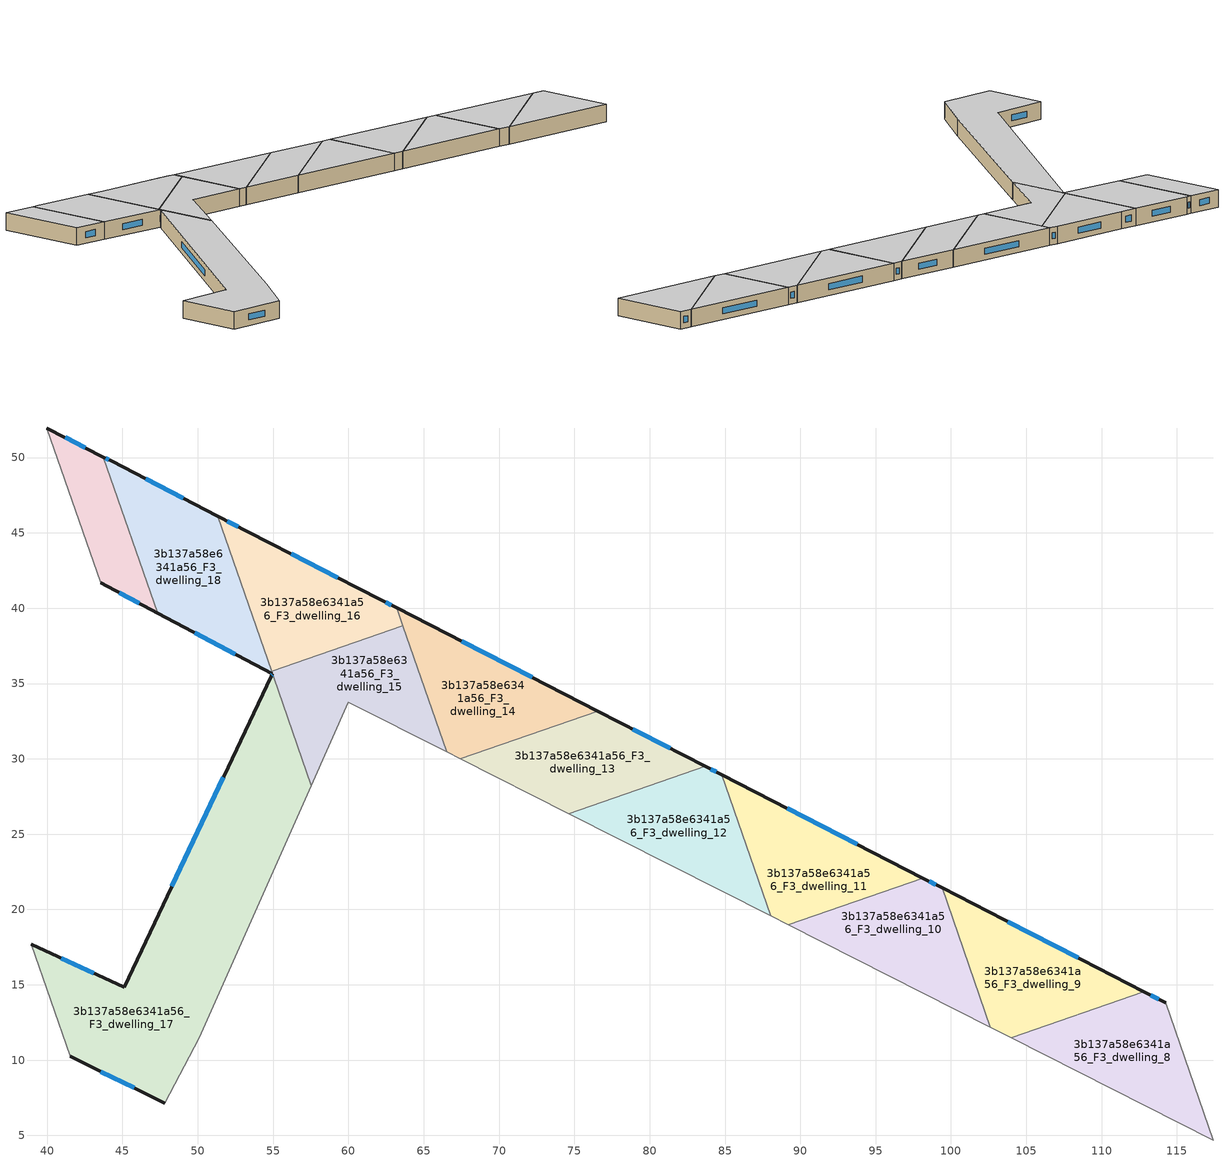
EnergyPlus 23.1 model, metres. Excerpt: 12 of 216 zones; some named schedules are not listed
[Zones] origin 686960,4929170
3b137a58e6341a56_F3_dwelling_10
 floor to 3b137a58e6341a56_F2_dwelling_10 (EU_floor_Construction): 99.41,21.43 102.61,12.19 89.2,18.98 98.14,22.08 z9
 wall outside (EU_wall_Construction): 99.41,21.43 98.14,22.08 z9:12
 wall adiabatic (EU_wall_Construction): 89.2,18.98 102.61,12.19 z9:12
 wall to 3b137a58e6341a56_F3_dwelling_11 (EU_wall_Construction): 98.14,22.08 89.2,18.98 z9:12
 wall to 3b137a58e6341a56_F3_dwelling_9 (EU_wall_Construction): 102.61,12.19 99.41,21.43 z9:12
 window (EU_Window_Construction): 98.99,21.64 98.55,21.87 z9.98:11.02
 ceiling to 3b137a58e6341a56_F4_dwelling_10 (EU_floor_Construction): 102.61,12.19 99.41,21.43 98.14,22.08 89.2,18.98 z12
3b137a58e6341a56_F3_dwelling_11
 floor to 3b137a58e6341a56_F2_dwelling_11 (EU_floor_Construction): 98.14,22.08 89.2,18.98 88.02,19.57 84.77,28.95 z9
 wall outside (EU_wall_Construction): 98.14,22.08 84.77,28.95 z9:12
 wall adiabatic (EU_wall_Construction): 88.02,19.57 89.2,18.98 z9:12
 wall to 3b137a58e6341a56_F3_dwelling_12 (EU_wall_Construction): 84.77,28.95 88.02,19.57 z9:12
 window (EU_Window_Construction): 93.79,24.31 89.11,26.71 z9.98:11.02
 ceiling to 3b137a58e6341a56_F4_dwelling_11 (EU_floor_Construction): 98.14,22.08 84.77,28.95 88.02,19.57 89.2,18.98 z12
3b137a58e6341a56_F3_dwelling_12
 floor to 3b137a58e6341a56_F2_dwelling_12 (EU_floor_Construction): 84.77,28.95 88.02,19.57 74.62,26.35 83.69,29.5 z9
 wall outside (EU_wall_Construction): 84.77,28.95 83.69,29.5 z9:12
 wall adiabatic (EU_wall_Construction): 74.62,26.35 88.02,19.57 z9:12
 wall to 3b137a58e6341a56_F3_dwelling_13 (EU_wall_Construction): 83.69,29.5 74.62,26.35 z9:12
 window (EU_Window_Construction): 84.42,29.13 84.04,29.32 z9.98:11.02
 ceiling to 3b137a58e6341a56_F4_dwelling_12 (EU_floor_Construction): 88.02,19.57 84.77,28.95 83.69,29.5 74.62,26.35 z12
3b137a58e6341a56_F3_dwelling_13
 floor to 3b137a58e6341a56_F2_dwelling_13 (EU_floor_Construction): 83.69,29.5 74.62,26.35 67.41,30 76.54,33.17 z9
 wall outside (EU_wall_Construction): 83.69,29.5 76.54,33.17 z9:12
 wall adiabatic (EU_wall_Construction): 67.41,30 74.62,26.35 z9:12
 wall to 3b137a58e6341a56_F3_dwelling_14 (EU_wall_Construction): 76.54,33.17 67.41,30 z9:12
 window (EU_Window_Construction): 81.36,30.69 78.87,31.98 z9.98:11.02
 ceiling to 3b137a58e6341a56_F4_dwelling_13 (EU_floor_Construction): 83.69,29.5 76.54,33.17 67.41,30 74.62,26.35 z12
3b137a58e6341a56_F3_dwelling_14
 floor to 3b137a58e6341a56_F2_dwelling_14 (EU_floor_Construction): 76.54,33.17 67.41,30 66.52,30.46 63.2,40.03 z9
 wall outside (EU_wall_Construction): 76.54,33.17 63.2,40.03 z9:12
 wall adiabatic (EU_wall_Construction): 66.52,30.46 67.41,30 z9:12
 wall to 3b137a58e6341a56_F3_dwelling_15 (EU_wall_Construction): 63.61,38.84 66.52,30.46 z9:12
 wall to 3b137a58e6341a56_F3_dwelling_16 (EU_wall_Construction): 63.2,40.03 63.61,38.84 z9:12
 window (EU_Window_Construction): 72.2,35.4 67.54,37.8 z9.98:11.02
 ceiling to 3b137a58e6341a56_F4_dwelling_14 (EU_floor_Construction): 76.54,33.17 63.2,40.03 66.52,30.46 67.41,30 z12
3b137a58e6341a56_F3_dwelling_15
 floor to 3b137a58e6341a56_F2_dwelling_15 (EU_floor_Construction): 63.61,38.84 66.52,30.46 60,33.75 57.54,28.21 54.89,35.82 z9
 wall adiabatic (EU_wall_Construction): 57.54,28.21 60,33.75 66.52,30.46 z9:12
 wall to 3b137a58e6341a56_F3_dwelling_17 (EU_wall_Construction): 55.03,35.42 57.54,28.21 z9:12
 wall to 3b137a58e6341a56_F3_dwelling_16 (EU_wall_Construction): 63.61,38.84 54.89,35.82 z9:12
 wall to 3b137a58e6341a56_F3_dwelling_18 (EU_wall_Construction): 54.89,35.82 55.03,35.42 z9:12
 ceiling to 3b137a58e6341a56_F4_dwelling_15 (EU_floor_Construction): 66.52,30.46 63.61,38.84 54.89,35.82 57.54,28.21 60,33.75 z12
3b137a58e6341a56_F3_dwelling_16
 floor to 3b137a58e6341a56_F2_dwelling_16 (EU_floor_Construction): 62.15,40.56 63.2,40.03 63.61,38.84 54.89,35.82 51.32,46.11 53.32,45.07 z9
 wall outside (EU_wall_Construction): 63.2,40.03 62.15,40.56 53.32,45.07 51.32,46.11 z9:12
 wall to 3b137a58e6341a56_F3_dwelling_18 (EU_wall_Construction): 51.32,46.11 54.89,35.82 z9:12
 window (EU_Window_Construction): 52.67,45.41 51.97,45.77 / 59.28,42.03 56.19,43.61 / 62.86,40.2 62.49,40.39 z9.98:11.02
 ceiling to 3b137a58e6341a56_F4_dwelling_16 (EU_floor_Construction): 63.61,38.84 63.2,40.03 62.15,40.56 53.32,45.07 51.32,46.11 54.89,35.82 z12
3b137a58e6341a56_F3_dwelling_17
 floor to 3b137a58e6341a56_F2_dwelling_17 (EU_floor_Construction): 55.03,35.42 57.54,28.21 50.1,11.49 47.81,7.13 41.52,10.25 38.93,17.7 45.1,14.83 54.89,35.5 z9
 wall outside (EU_wall_Construction): 54.89,35.5 45.1,14.83 38.93,17.7 / 41.52,10.25 47.81,7.13 z9:12
 wall to 3b137a58e6341a56_F3_dwelling_18 (EU_wall_Construction): 55.03,35.42 54.89,35.5 z9:12
 wall adiabatic (EU_wall_Construction): 47.81,7.13 50.1,11.49 57.54,28.21 z9:12
 wall to 3b137a58e6341a56_F3_dwelling_29 (EU_wall_Construction): 38.93,17.7 41.52,10.25 z9:12
 window (EU_Window_Construction): 51.7,28.77 48.28,21.55 / 43.56,9.24 45.76,8.15 / 43.09,15.76 40.94,16.77 z9.98:11.02
 ceiling to 3b137a58e6341a56_F4_dwelling_17 (EU_floor_Construction): 50.1,11.49 57.54,28.21 55.03,35.42 54.89,35.5 45.1,14.83 38.93,17.7 41.52,10.25 47.81,7.13 z12
3b137a58e6341a56_F3_dwelling_18
 floor to 3b137a58e6341a56_F2_dwelling_18 (EU_floor_Construction): 51.32,46.11 55.03,35.42 54.89,35.5 54.95,35.63 47.33,39.67 43.74,50.03 44.24,49.77 z9
 wall outside (EU_wall_Construction): 47.33,39.67 54.95,35.63 54.89,35.5 / 51.32,46.11 44.24,49.77 43.74,50.03 z9:12
 wall to 3b137a58e6341a56_F3_dwelling_19 (EU_wall_Construction): 43.74,50.03 47.33,39.67 z9:12
 window (EU_Window_Construction): 54.93,35.59 54.91,35.54 / 49.81,38.36 52.47,36.95 / 44.08,49.86 43.9,49.95 / 49.02,47.3 46.54,48.58 z9.98:11.02
 ceiling to 3b137a58e6341a56_F4_dwelling_18 (EU_floor_Construction): 55.03,35.42 51.32,46.11 44.24,49.77 43.74,50.03 47.33,39.67 54.95,35.63 54.89,35.5 z12
3b137a58e6341a56_F3_dwelling_19
 floor to 3b137a58e6341a56_F2_dwelling_19 (EU_floor_Construction): 43.74,50.03 47.33,39.67 43.54,41.68 39.97,51.96 z9
 wall outside (EU_wall_Construction): 43.74,50.03 39.97,51.96 / 43.54,41.68 47.33,39.67 z9:12
 wall to 3b137a58e6341a56_F3_dwelling_20 (EU_wall_Construction): 39.97,51.96 43.54,41.68 z9:12
 window (EU_Window_Construction): 42.51,50.66 41.2,51.33 / 44.77,41.03 46.1,40.33 z9.98:11.02
 ceiling to 3b137a58e6341a56_F4_dwelling_19 (EU_floor_Construction): 47.33,39.67 43.74,50.03 39.97,51.96 43.54,41.68 z12
3b137a58e6341a56_F3_dwelling_8
 floor to 3b137a58e6341a56_F2_dwelling_8 (EU_floor_Construction): 114.26,13.8 117.42,4.7 103.98,11.5 112.79,14.55 z9
 wall outside (EU_wall_Construction): 114.26,13.8 112.79,14.55 z9:12
 wall adiabatic (EU_wall_Construction): 103.98,11.5 117.42,4.7 z9:12
 wall to 3b137a58e6341a56_F3_dwelling_9 (EU_wall_Construction): 112.79,14.55 103.98,11.5 z9:12
 wall to 3b137a58e6341a56_F3_dwelling_7 (EU_wall_Construction): 117.42,4.7 114.26,13.8 z9:12
 window (EU_Window_Construction): 113.78,14.04 113.27,14.31 z9.98:11.02
 ceiling to 3b137a58e6341a56_F4_dwelling_8 (EU_floor_Construction): 117.42,4.7 114.26,13.8 112.79,14.55 103.98,11.5 z12
3b137a58e6341a56_F3_dwelling_9
 floor to 3b137a58e6341a56_F2_dwelling_9 (EU_floor_Construction): 112.79,14.55 103.98,11.5 102.61,12.19 99.41,21.43 z9
 wall outside (EU_wall_Construction): 112.79,14.55 99.41,21.43 z9:12
 wall adiabatic (EU_wall_Construction): 102.61,12.19 103.98,11.5 z9:12
 window (EU_Window_Construction): 108.44,16.79 103.76,19.19 z9.98:11.02
 ceiling to 3b137a58e6341a56_F4_dwelling_9 (EU_floor_Construction): 112.79,14.55 99.41,21.43 102.61,12.19 103.98,11.5 z12
[Building]
EU S2 Campaign: North Axis=0; Terrain=City; Solar Distribution=FullExterior
[Site:Location]
Bologna: Latitude=44.5; Longitude=11.25; Time Zone=1; Elevation=37
[SizingPeriod:WeatherFileDays]
AnnualSizingPeriod: Begin Month=1; Begin Day of Month=1; End Month=12; End Day of Month=31; Day of Week for Start Day=Monday; Use Weather File Daylight Saving Period=No; Use Weather File Rain and Snow Indicators=No
[MATERIAL]
EU_InternalMass_Material: Roughness=MediumRough; Thickness=0.1; Conductivity=1; Density=1800; Specific Heat=900; Thermal Absorptance=0.9; Solar Absorptance=0.7; Visible Absorptance=0.7
[MATERIAL:NOMASS] Roughness=MediumRough; Thermal Absorptance=0.9; Solar Absorptance=0.7; Visible Absorptance=0.7
Name | Thermal Resistance
EU_wall_NoMass | 0.905828
EU_floor_NoMass | 0.67114
[WINDOWMATERIAL:SIMPLEGLAZINGSYSTEM]
EU_Window_SimpleGlazing: UFactor=4.52486; Solar Heat Gain Coefficient=0.85; Visible Transmittance=0.85
[CONSTRUCTION]
EU_wall_Construction: EU_wall_NoMass
EU_floor_Construction: EU_floor_NoMass
EU_Window_Construction: EU_Window_SimpleGlazing
EU_InternalMass_Construction: EU_InternalMass_Material
[ZONE] Type=1; Multiplier=1; Ceiling Height=autocalculate; Floor Area=autocalculate; Part of Total Floor Area=Yes
Name | Volume
3b137a58e6341a56_F0_dwelling_0; 3b137a58e6341a56_F1_dwelling_0; 3b137a58e6341a56_F2_dwelling_0; 3b137a58e6341a56_F3_dwelling_0; 3b137a58e6341a56_F4_dwelling_0; 3b137a58e6341a56_F5_dwelling_0 | 167.907
3b137a58e6341a56_F6_dwelling_0 | 108.262
3b137a58e6341a56_F0_dwelling_1; 3b137a58e6341a56_F1_dwelling_1; 3b137a58e6341a56_F2_dwelling_1; 3b137a58e6341a56_F3_dwelling_1; 3b137a58e6341a56_F4_dwelling_1; 3b137a58e6341a56_F5_dwelling_1 | 167.912
3b137a58e6341a56_F6_dwelling_1 | 106.897
3b137a58e6341a56_F3_dwelling_10 | 167.909
3b137a58e6341a56_F6_dwelling_10 | 123.267
3b137a58e6341a56_F3_dwelling_11 | 167.903
3b137a58e6341a56_F3_dwelling_12; 3b137a58e6341a56_F3_dwelling_9 | 167.899
3b137a58e6341a56_F3_dwelling_13; 3b137a58e6341a56_F0_dwelling_2; 3b137a58e6341a56_F1_dwelling_2; 3b137a58e6341a56_F2_dwelling_2; 3b137a58e6341a56_F3_dwelling_2; 3b137a58e6341a56_F4_dwelling_2; 3b137a58e6341a56_F5_dwelling_2 | 167.9
3b137a58e6341a56_F3_dwelling_14 | 167.892
3b137a58e6341a56_F3_dwelling_15; 3b137a58e6341a56_F0_dwelling_3; 3b137a58e6341a56_F1_dwelling_3; 3b137a58e6341a56_F2_dwelling_3; 3b137a58e6341a56_F3_dwelling_3; 3b137a58e6341a56_F4_dwelling_3; 3b137a58e6341a56_F5_dwelling_3; 3b137a58e6341a56_F0_dwelling_5; 3b137a58e6341a56_F1_dwelling_5; 3b137a58e6341a56_F2_dwelling_5; 3b137a58e6341a56_F3_dwelling_5; 3b137a58e6341a56_F4_dwelling_5; 3b137a58e6341a56_F5_dwelling_5 | 167.914
3b137a58e6341a56_F3_dwelling_16 | 167.887
3b137a58e6341a56_F3_dwelling_17 | 514.871
3b137a58e6341a56_F3_dwelling_18 | 194.532
3b137a58e6341a56_F3_dwelling_19 | 95.7202
3b137a58e6341a56_F6_dwelling_2 | 112.59
3b137a58e6341a56_F6_dwelling_3 | 113.398
3b137a58e6341a56_F0_dwelling_4; 3b137a58e6341a56_F1_dwelling_4; 3b137a58e6341a56_F2_dwelling_4; 3b137a58e6341a56_F3_dwelling_4; 3b137a58e6341a56_F4_dwelling_4; 3b137a58e6341a56_F5_dwelling_4 | 167.882
3b137a58e6341a56_F6_dwelling_4 | 121.302
3b137a58e6341a56_F6_dwelling_5 | 120.108
3b137a58e6341a56_F0_dwelling_6; 3b137a58e6341a56_F1_dwelling_6; 3b137a58e6341a56_F2_dwelling_6; 3b137a58e6341a56_F3_dwelling_6; 3b137a58e6341a56_F4_dwelling_6; 3b137a58e6341a56_F5_dwelling_6 | 167.893
3b137a58e6341a56_F6_dwelling_6 | 120.806
3b137a58e6341a56_F0_dwelling_7; 3b137a58e6341a56_F1_dwelling_7; 3b137a58e6341a56_F2_dwelling_7; 3b137a58e6341a56_F3_dwelling_7; 3b137a58e6341a56_F4_dwelling_7; 3b137a58e6341a56_F5_dwelling_7 | 167.877
3b137a58e6341a56_F6_dwelling_7 | 117.447
3b137a58e6341a56_F3_dwelling_8 | 167.924
3b137a58e6341a56_F6_dwelling_8 | 120.493
3b137a58e6341a56_F6_dwelling_9 | 118.754
[INTERNALMASS] Construction=EU_InternalMass_Construction
Name | Zone or ZoneList | Surface Area
3b137a58e6341a56_F0_dwelling_0_EU_InternalMass | 3b137a58e6341a56_F0_dwelling_0 | 55.9705
3b137a58e6341a56_F0_dwelling_1_EU_InternalMass | 3b137a58e6341a56_F0_dwelling_1 | 55.9655
3b137a58e6341a56_F0_dwelling_2_EU_InternalMass | 3b137a58e6341a56_F0_dwelling_2 | 55.9679
3b137a58e6341a56_F0_dwelling_3_EU_InternalMass | 3b137a58e6341a56_F0_dwelling_3 | 55.9704
3b137a58e6341a56_F0_dwelling_4_EU_InternalMass | 3b137a58e6341a56_F0_dwelling_4 | 55.9579
3b137a58e6341a56_F0_dwelling_5_EU_InternalMass | 3b137a58e6341a56_F0_dwelling_5 | 55.9728
3b137a58e6341a56_F0_dwelling_6_EU_InternalMass | 3b137a58e6341a56_F0_dwelling_6 | 55.9654
3b137a58e6341a56_F0_dwelling_7_EU_InternalMass | 3b137a58e6341a56_F0_dwelling_7 | 55.9592
3b137a58e6341a56_F1_dwelling_0_EU_InternalMass | 3b137a58e6341a56_F1_dwelling_0 | 55.9705
3b137a58e6341a56_F1_dwelling_1_EU_InternalMass | 3b137a58e6341a56_F1_dwelling_1 | 55.9655
3b137a58e6341a56_F1_dwelling_2_EU_InternalMass | 3b137a58e6341a56_F1_dwelling_2 | 55.9679
3b137a58e6341a56_F1_dwelling_3_EU_InternalMass | 3b137a58e6341a56_F1_dwelling_3 | 55.9704
3b137a58e6341a56_F1_dwelling_4_EU_InternalMass | 3b137a58e6341a56_F1_dwelling_4 | 55.9579
3b137a58e6341a56_F1_dwelling_5_EU_InternalMass | 3b137a58e6341a56_F1_dwelling_5 | 55.9728
3b137a58e6341a56_F1_dwelling_6_EU_InternalMass | 3b137a58e6341a56_F1_dwelling_6 | 55.9654
3b137a58e6341a56_F1_dwelling_7_EU_InternalMass | 3b137a58e6341a56_F1_dwelling_7 | 55.9592
3b137a58e6341a56_F2_dwelling_0_EU_InternalMass | 3b137a58e6341a56_F2_dwelling_0 | 55.9705
3b137a58e6341a56_F2_dwelling_1_EU_InternalMass | 3b137a58e6341a56_F2_dwelling_1 | 55.9655
3b137a58e6341a56_F2_dwelling_2_EU_InternalMass | 3b137a58e6341a56_F2_dwelling_2 | 55.9679
3b137a58e6341a56_F2_dwelling_3_EU_InternalMass | 3b137a58e6341a56_F2_dwelling_3 | 55.9704
3b137a58e6341a56_F2_dwelling_4_EU_InternalMass | 3b137a58e6341a56_F2_dwelling_4 | 55.9579
3b137a58e6341a56_F2_dwelling_5_EU_InternalMass | 3b137a58e6341a56_F2_dwelling_5 | 55.9728
3b137a58e6341a56_F2_dwelling_6_EU_InternalMass | 3b137a58e6341a56_F2_dwelling_6 | 55.9654
3b137a58e6341a56_F2_dwelling_7_EU_InternalMass | 3b137a58e6341a56_F2_dwelling_7 | 55.9592
3b137a58e6341a56_F3_dwelling_0_EU_InternalMass | 3b137a58e6341a56_F3_dwelling_0 | 55.9705
3b137a58e6341a56_F3_dwelling_1_EU_InternalMass | 3b137a58e6341a56_F3_dwelling_1 | 55.9655
3b137a58e6341a56_F3_dwelling_2_EU_InternalMass | 3b137a58e6341a56_F3_dwelling_2 | 55.9679
3b137a58e6341a56_F3_dwelling_3_EU_InternalMass | 3b137a58e6341a56_F3_dwelling_3 | 55.9704
3b137a58e6341a56_F3_dwelling_4_EU_InternalMass | 3b137a58e6341a56_F3_dwelling_4 | 55.9579
3b137a58e6341a56_F3_dwelling_5_EU_InternalMass | 3b137a58e6341a56_F3_dwelling_5 | 55.9728
3b137a58e6341a56_F3_dwelling_6_EU_InternalMass | 3b137a58e6341a56_F3_dwelling_6 | 55.9654
3b137a58e6341a56_F3_dwelling_7_EU_InternalMass | 3b137a58e6341a56_F3_dwelling_7 | 55.9592
3b137a58e6341a56_F3_dwelling_8_EU_InternalMass | 3b137a58e6341a56_F3_dwelling_8 | 55.9697
3b137a58e6341a56_F3_dwelling_9_EU_InternalMass | 3b137a58e6341a56_F3_dwelling_9 | 55.9686
3b137a58e6341a56_F3_dwelling_10_EU_InternalMass | 3b137a58e6341a56_F3_dwelling_10 | 55.9659
3b137a58e6341a56_F3_dwelling_11_EU_InternalMass | 3b137a58e6341a56_F3_dwelling_11 | 55.9661
3b137a58e6341a56_F3_dwelling_12_EU_InternalMass | 3b137a58e6341a56_F3_dwelling_12 | 55.9705
3b137a58e6341a56_F3_dwelling_13_EU_InternalMass | 3b137a58e6341a56_F3_dwelling_13 | 55.9664
3b137a58e6341a56_F3_dwelling_14_EU_InternalMass | 3b137a58e6341a56_F3_dwelling_14 | 55.9632
3b137a58e6341a56_F3_dwelling_15_EU_InternalMass | 3b137a58e6341a56_F3_dwelling_15 | 55.9719
3b137a58e6341a56_F3_dwelling_16_EU_InternalMass | 3b137a58e6341a56_F3_dwelling_16 | 55.961
3b137a58e6341a56_F3_dwelling_17_EU_InternalMass | 3b137a58e6341a56_F3_dwelling_17 | 171.612
3b137a58e6341a56_F3_dwelling_18_EU_InternalMass | 3b137a58e6341a56_F3_dwelling_18 | 64.8456
3b137a58e6341a56_F3_dwelling_19_EU_InternalMass | 3b137a58e6341a56_F3_dwelling_19 | 31.9066
3b137a58e6341a56_F4_dwelling_0_EU_InternalMass | 3b137a58e6341a56_F4_dwelling_0 | 55.9705
3b137a58e6341a56_F4_dwelling_1_EU_InternalMass | 3b137a58e6341a56_F4_dwelling_1 | 55.9655
3b137a58e6341a56_F4_dwelling_2_EU_InternalMass | 3b137a58e6341a56_F4_dwelling_2 | 55.9679
3b137a58e6341a56_F4_dwelling_3_EU_InternalMass | 3b137a58e6341a56_F4_dwelling_3 | 55.9704
3b137a58e6341a56_F4_dwelling_4_EU_InternalMass | 3b137a58e6341a56_F4_dwelling_4 | 55.9579
3b137a58e6341a56_F4_dwelling_5_EU_InternalMass | 3b137a58e6341a56_F4_dwelling_5 | 55.9728
3b137a58e6341a56_F4_dwelling_6_EU_InternalMass | 3b137a58e6341a56_F4_dwelling_6 | 55.9654
3b137a58e6341a56_F4_dwelling_7_EU_InternalMass | 3b137a58e6341a56_F4_dwelling_7 | 55.9592
3b137a58e6341a56_F5_dwelling_0_EU_InternalMass | 3b137a58e6341a56_F5_dwelling_0 | 55.9705
3b137a58e6341a56_F5_dwelling_1_EU_InternalMass | 3b137a58e6341a56_F5_dwelling_1 | 55.9655
3b137a58e6341a56_F5_dwelling_2_EU_InternalMass | 3b137a58e6341a56_F5_dwelling_2 | 55.9679
3b137a58e6341a56_F5_dwelling_3_EU_InternalMass | 3b137a58e6341a56_F5_dwelling_3 | 55.9704
3b137a58e6341a56_F5_dwelling_4_EU_InternalMass | 3b137a58e6341a56_F5_dwelling_4 | 55.9579
3b137a58e6341a56_F5_dwelling_5_EU_InternalMass | 3b137a58e6341a56_F5_dwelling_5 | 55.9728
3b137a58e6341a56_F5_dwelling_6_EU_InternalMass | 3b137a58e6341a56_F5_dwelling_6 | 55.9654
3b137a58e6341a56_F5_dwelling_7_EU_InternalMass | 3b137a58e6341a56_F5_dwelling_7 | 55.9592
3b137a58e6341a56_F6_dwelling_0_EU_InternalMass | 3b137a58e6341a56_F6_dwelling_0 | 36.0814
3b137a58e6341a56_F6_dwelling_1_EU_InternalMass | 3b137a58e6341a56_F6_dwelling_1 | 35.634
3b137a58e6341a56_F6_dwelling_2_EU_InternalMass | 3b137a58e6341a56_F6_dwelling_2 | 37.5308
3b137a58e6341a56_F6_dwelling_3_EU_InternalMass | 3b137a58e6341a56_F6_dwelling_3 | 37.8028
3b137a58e6341a56_F6_dwelling_4_EU_InternalMass | 3b137a58e6341a56_F6_dwelling_4 | 40.4342
3b137a58e6341a56_F6_dwelling_5_EU_InternalMass | 3b137a58e6341a56_F6_dwelling_5 | 40.0361
3b137a58e6341a56_F6_dwelling_6_EU_InternalMass | 3b137a58e6341a56_F6_dwelling_6 | 40.2693
3b137a58e6341a56_F6_dwelling_7_EU_InternalMass | 3b137a58e6341a56_F6_dwelling_7 | 39.1488
3b137a58e6341a56_F6_dwelling_8_EU_InternalMass | 3b137a58e6341a56_F6_dwelling_8 | 40.1645
3b137a58e6341a56_F6_dwelling_9_EU_InternalMass | 3b137a58e6341a56_F6_dwelling_9 | 39.5847
3b137a58e6341a56_F6_dwelling_10_EU_InternalMass | 3b137a58e6341a56_F6_dwelling_10 | 41.0892
[OTHEREQUIPMENT] Fuel Type=Electricity; Design Level Calculation Method=Watts/Area; Power per Zone Floor Area=1; Fraction Latent=0; Fraction Radiant=0; Fraction Lost=0; Carbon Dioxide Generation Rate=0; EndUse Subcategory=EU_Step8_InternalGains
Name | Zone or ZoneList or Space or SpaceList | Schedule
EU_Step8_InternalGain_3b137a58e6341a56_F0_dwelling_0_f000 | 3b137a58e6341a56_F0_dwelling_0 | EU_Step8_GainSchedule_3b137a58e6341a56_F0_dwelling_0_f000
EU_Step8_InternalGain_3b137a58e6341a56_F0_dwelling_1_f000 | 3b137a58e6341a56_F0_dwelling_1 | EU_Step8_GainSchedule_3b137a58e6341a56_F0_dwelling_1_f000
EU_Step8_InternalGain_3b137a58e6341a56_F0_dwelling_2_f000 | 3b137a58e6341a56_F0_dwelling_2 | EU_Step8_GainSchedule_3b137a58e6341a56_F0_dwelling_2_f000
EU_Step8_InternalGain_3b137a58e6341a56_F0_dwelling_3_f000 | 3b137a58e6341a56_F0_dwelling_3 | EU_Step8_GainSchedule_3b137a58e6341a56_F0_dwelling_3_f000
EU_Step8_InternalGain_3b137a58e6341a56_F0_dwelling_4_f000 | 3b137a58e6341a56_F0_dwelling_4 | EU_Step8_GainSchedule_3b137a58e6341a56_F0_dwelling_4_f000
EU_Step8_InternalGain_3b137a58e6341a56_F0_dwelling_5_f000 | 3b137a58e6341a56_F0_dwelling_5 | EU_Step8_GainSchedule_3b137a58e6341a56_F0_dwelling_5_f000
EU_Step8_InternalGain_3b137a58e6341a56_F0_dwelling_6_f000 | 3b137a58e6341a56_F0_dwelling_6 | EU_Step8_GainSchedule_3b137a58e6341a56_F0_dwelling_6_f000
EU_Step8_InternalGain_3b137a58e6341a56_F0_dwelling_7_f000 | 3b137a58e6341a56_F0_dwelling_7 | EU_Step8_GainSchedule_3b137a58e6341a56_F0_dwelling_7_f000
EU_Step8_InternalGain_3b137a58e6341a56_F1_dwelling_0_f000 | 3b137a58e6341a56_F1_dwelling_0 | EU_Step8_GainSchedule_3b137a58e6341a56_F1_dwelling_0_f000
EU_Step8_InternalGain_3b137a58e6341a56_F1_dwelling_1_f000 | 3b137a58e6341a56_F1_dwelling_1 | EU_Step8_GainSchedule_3b137a58e6341a56_F1_dwelling_1_f000
EU_Step8_InternalGain_3b137a58e6341a56_F1_dwelling_2_f000 | 3b137a58e6341a56_F1_dwelling_2 | EU_Step8_GainSchedule_3b137a58e6341a56_F1_dwelling_2_f000
EU_Step8_InternalGain_3b137a58e6341a56_F1_dwelling_3_f000 | 3b137a58e6341a56_F1_dwelling_3 | EU_Step8_GainSchedule_3b137a58e6341a56_F1_dwelling_3_f000
EU_Step8_InternalGain_3b137a58e6341a56_F1_dwelling_4_f000 | 3b137a58e6341a56_F1_dwelling_4 | EU_Step8_GainSchedule_3b137a58e6341a56_F1_dwelling_4_f000
EU_Step8_InternalGain_3b137a58e6341a56_F1_dwelling_5_f000 | 3b137a58e6341a56_F1_dwelling_5 | EU_Step8_GainSchedule_3b137a58e6341a56_F1_dwelling_5_f000
EU_Step8_InternalGain_3b137a58e6341a56_F1_dwelling_6_f000 | 3b137a58e6341a56_F1_dwelling_6 | EU_Step8_GainSchedule_3b137a58e6341a56_F1_dwelling_6_f000
EU_Step8_InternalGain_3b137a58e6341a56_F1_dwelling_7_f000 | 3b137a58e6341a56_F1_dwelling_7 | EU_Step8_GainSchedule_3b137a58e6341a56_F1_dwelling_7_f000
EU_Step8_InternalGain_3b137a58e6341a56_F2_dwelling_0_f000 | 3b137a58e6341a56_F2_dwelling_0 | EU_Step8_GainSchedule_3b137a58e6341a56_F2_dwelling_0_f000
EU_Step8_InternalGain_3b137a58e6341a56_F2_dwelling_1_f000 | 3b137a58e6341a56_F2_dwelling_1 | EU_Step8_GainSchedule_3b137a58e6341a56_F2_dwelling_1_f000
EU_Step8_InternalGain_3b137a58e6341a56_F2_dwelling_2_f000 | 3b137a58e6341a56_F2_dwelling_2 | EU_Step8_GainSchedule_3b137a58e6341a56_F2_dwelling_2_f000
EU_Step8_InternalGain_3b137a58e6341a56_F2_dwelling_3_f000 | 3b137a58e6341a56_F2_dwelling_3 | EU_Step8_GainSchedule_3b137a58e6341a56_F2_dwelling_3_f000
EU_Step8_InternalGain_3b137a58e6341a56_F2_dwelling_4_f000 | 3b137a58e6341a56_F2_dwelling_4 | EU_Step8_GainSchedule_3b137a58e6341a56_F2_dwelling_4_f000
EU_Step8_InternalGain_3b137a58e6341a56_F2_dwelling_5_f000 | 3b137a58e6341a56_F2_dwelling_5 | EU_Step8_GainSchedule_3b137a58e6341a56_F2_dwelling_5_f000
EU_Step8_InternalGain_3b137a58e6341a56_F2_dwelling_6_f000 | 3b137a58e6341a56_F2_dwelling_6 | EU_Step8_GainSchedule_3b137a58e6341a56_F2_dwelling_6_f000
EU_Step8_InternalGain_3b137a58e6341a56_F2_dwelling_7_f000 | 3b137a58e6341a56_F2_dwelling_7 | EU_Step8_GainSchedule_3b137a58e6341a56_F2_dwelling_7_f000
EU_Step8_InternalGain_3b137a58e6341a56_F3_dwelling_0_f000 | 3b137a58e6341a56_F3_dwelling_0 | EU_Step8_GainSchedule_3b137a58e6341a56_F3_dwelling_0_f000
EU_Step8_InternalGain_3b137a58e6341a56_F3_dwelling_1_f000 | 3b137a58e6341a56_F3_dwelling_1 | EU_Step8_GainSchedule_3b137a58e6341a56_F3_dwelling_1_f000
EU_Step8_InternalGain_3b137a58e6341a56_F3_dwelling_2_f000 | 3b137a58e6341a56_F3_dwelling_2 | EU_Step8_GainSchedule_3b137a58e6341a56_F3_dwelling_2_f000
EU_Step8_InternalGain_3b137a58e6341a56_F3_dwelling_3_f000 | 3b137a58e6341a56_F3_dwelling_3 | EU_Step8_GainSchedule_3b137a58e6341a56_F3_dwelling_3_f000
EU_Step8_InternalGain_3b137a58e6341a56_F3_dwelling_4_f000 | 3b137a58e6341a56_F3_dwelling_4 | EU_Step8_GainSchedule_3b137a58e6341a56_F3_dwelling_4_f000
EU_Step8_InternalGain_3b137a58e6341a56_F3_dwelling_5_f000 | 3b137a58e6341a56_F3_dwelling_5 | EU_Step8_GainSchedule_3b137a58e6341a56_F3_dwelling_5_f000
EU_Step8_InternalGain_3b137a58e6341a56_F3_dwelling_6_f000 | 3b137a58e6341a56_F3_dwelling_6 | EU_Step8_GainSchedule_3b137a58e6341a56_F3_dwelling_6_f000
EU_Step8_InternalGain_3b137a58e6341a56_F3_dwelling_7_f000 | 3b137a58e6341a56_F3_dwelling_7 | EU_Step8_GainSchedule_3b137a58e6341a56_F3_dwelling_7_f000
EU_Step8_InternalGain_3b137a58e6341a56_F3_dwelling_8_f000 | 3b137a58e6341a56_F3_dwelling_8 | EU_Step8_GainSchedule_3b137a58e6341a56_F3_dwelling_8_f000
EU_Step8_InternalGain_3b137a58e6341a56_F3_dwelling_9_f000 | 3b137a58e6341a56_F3_dwelling_9 | EU_Step8_GainSchedule_3b137a58e6341a56_F3_dwelling_9_f000
EU_Step8_InternalGain_3b137a58e6341a56_F3_dwelling_10_f000 | 3b137a58e6341a56_F3_dwelling_10 | EU_Step8_GainSchedule_3b137a58e6341a56_F3_dwelling_10_f000
EU_Step8_InternalGain_3b137a58e6341a56_F3_dwelling_11_f000 | 3b137a58e6341a56_F3_dwelling_11 | EU_Step8_GainSchedule_3b137a58e6341a56_F3_dwelling_11_f000
EU_Step8_InternalGain_3b137a58e6341a56_F3_dwelling_12_f000 | 3b137a58e6341a56_F3_dwelling_12 | EU_Step8_GainSchedule_3b137a58e6341a56_F3_dwelling_12_f000
EU_Step8_InternalGain_3b137a58e6341a56_F3_dwelling_13_f000 | 3b137a58e6341a56_F3_dwelling_13 | EU_Step8_GainSchedule_3b137a58e6341a56_F3_dwelling_13_f000
EU_Step8_InternalGain_3b137a58e6341a56_F3_dwelling_14_f000 | 3b137a58e6341a56_F3_dwelling_14 | EU_Step8_GainSchedule_3b137a58e6341a56_F3_dwelling_14_f000
EU_Step8_InternalGain_3b137a58e6341a56_F3_dwelling_15_f000 | 3b137a58e6341a56_F3_dwelling_15 | EU_Step8_GainSchedule_3b137a58e6341a56_F3_dwelling_15_f000
EU_Step8_InternalGain_3b137a58e6341a56_F3_dwelling_16_f000 | 3b137a58e6341a56_F3_dwelling_16 | EU_Step8_GainSchedule_3b137a58e6341a56_F3_dwelling_16_f000
EU_Step8_InternalGain_3b137a58e6341a56_F3_dwelling_17_f000 | 3b137a58e6341a56_F3_dwelling_17 | EU_Step8_GainSchedule_3b137a58e6341a56_F3_dwelling_17_f000
EU_Step8_InternalGain_3b137a58e6341a56_F3_dwelling_18_f000 | 3b137a58e6341a56_F3_dwelling_18 | EU_Step8_GainSchedule_3b137a58e6341a56_F3_dwelling_18_f000
EU_Step8_InternalGain_3b137a58e6341a56_F3_dwelling_19_f000 | 3b137a58e6341a56_F3_dwelling_19 | EU_Step8_GainSchedule_3b137a58e6341a56_F3_dwelling_19_f000
EU_Step8_InternalGain_3b137a58e6341a56_F4_dwelling_0_f000 | 3b137a58e6341a56_F4_dwelling_0 | EU_Step8_GainSchedule_3b137a58e6341a56_F4_dwelling_0_f000
EU_Step8_InternalGain_3b137a58e6341a56_F4_dwelling_1_f000 | 3b137a58e6341a56_F4_dwelling_1 | EU_Step8_GainSchedule_3b137a58e6341a56_F4_dwelling_1_f000
EU_Step8_InternalGain_3b137a58e6341a56_F4_dwelling_2_f000 | 3b137a58e6341a56_F4_dwelling_2 | EU_Step8_GainSchedule_3b137a58e6341a56_F4_dwelling_2_f000
EU_Step8_InternalGain_3b137a58e6341a56_F4_dwelling_3_f000 | 3b137a58e6341a56_F4_dwelling_3 | EU_Step8_GainSchedule_3b137a58e6341a56_F4_dwelling_3_f000
EU_Step8_InternalGain_3b137a58e6341a56_F4_dwelling_4_f000 | 3b137a58e6341a56_F4_dwelling_4 | EU_Step8_GainSchedule_3b137a58e6341a56_F4_dwelling_4_f000
EU_Step8_InternalGain_3b137a58e6341a56_F4_dwelling_5_f000 | 3b137a58e6341a56_F4_dwelling_5 | EU_Step8_GainSchedule_3b137a58e6341a56_F4_dwelling_5_f000
EU_Step8_InternalGain_3b137a58e6341a56_F4_dwelling_6_f000 | 3b137a58e6341a56_F4_dwelling_6 | EU_Step8_GainSchedule_3b137a58e6341a56_F4_dwelling_6_f000
EU_Step8_InternalGain_3b137a58e6341a56_F4_dwelling_7_f000 | 3b137a58e6341a56_F4_dwelling_7 | EU_Step8_GainSchedule_3b137a58e6341a56_F4_dwelling_7_f000
EU_Step8_InternalGain_3b137a58e6341a56_F5_dwelling_0_f000 | 3b137a58e6341a56_F5_dwelling_0 | EU_Step8_GainSchedule_3b137a58e6341a56_F5_dwelling_0_f000
EU_Step8_InternalGain_3b137a58e6341a56_F5_dwelling_1_f000 | 3b137a58e6341a56_F5_dwelling_1 | EU_Step8_GainSchedule_3b137a58e6341a56_F5_dwelling_1_f000
EU_Step8_InternalGain_3b137a58e6341a56_F5_dwelling_2_f000 | 3b137a58e6341a56_F5_dwelling_2 | EU_Step8_GainSchedule_3b137a58e6341a56_F5_dwelling_2_f000
EU_Step8_InternalGain_3b137a58e6341a56_F5_dwelling_3_f000 | 3b137a58e6341a56_F5_dwelling_3 | EU_Step8_GainSchedule_3b137a58e6341a56_F5_dwelling_3_f000
EU_Step8_InternalGain_3b137a58e6341a56_F5_dwelling_4_f000 | 3b137a58e6341a56_F5_dwelling_4 | EU_Step8_GainSchedule_3b137a58e6341a56_F5_dwelling_4_f000
EU_Step8_InternalGain_3b137a58e6341a56_F5_dwelling_5_f000 | 3b137a58e6341a56_F5_dwelling_5 | EU_Step8_GainSchedule_3b137a58e6341a56_F5_dwelling_5_f000
EU_Step8_InternalGain_3b137a58e6341a56_F5_dwelling_6_f000 | 3b137a58e6341a56_F5_dwelling_6 | EU_Step8_GainSchedule_3b137a58e6341a56_F5_dwelling_6_f000
EU_Step8_InternalGain_3b137a58e6341a56_F5_dwelling_7_f000 | 3b137a58e6341a56_F5_dwelling_7 | EU_Step8_GainSchedule_3b137a58e6341a56_F5_dwelling_7_f000
EU_Step8_InternalGain_3b137a58e6341a56_F6_dwelling_0_f000 | 3b137a58e6341a56_F6_dwelling_0 | EU_Step8_GainSchedule_3b137a58e6341a56_F6_dwelling_0_f000
EU_Step8_InternalGain_3b137a58e6341a56_F6_dwelling_1_f000 | 3b137a58e6341a56_F6_dwelling_1 | EU_Step8_GainSchedule_3b137a58e6341a56_F6_dwelling_1_f000
EU_Step8_InternalGain_3b137a58e6341a56_F6_dwelling_2_f000 | 3b137a58e6341a56_F6_dwelling_2 | EU_Step8_GainSchedule_3b137a58e6341a56_F6_dwelling_2_f000
EU_Step8_InternalGain_3b137a58e6341a56_F6_dwelling_3_f000 | 3b137a58e6341a56_F6_dwelling_3 | EU_Step8_GainSchedule_3b137a58e6341a56_F6_dwelling_3_f000
EU_Step8_InternalGain_3b137a58e6341a56_F6_dwelling_4_f000 | 3b137a58e6341a56_F6_dwelling_4 | EU_Step8_GainSchedule_3b137a58e6341a56_F6_dwelling_4_f000
EU_Step8_InternalGain_3b137a58e6341a56_F6_dwelling_5_f000 | 3b137a58e6341a56_F6_dwelling_5 | EU_Step8_GainSchedule_3b137a58e6341a56_F6_dwelling_5_f000
EU_Step8_InternalGain_3b137a58e6341a56_F6_dwelling_6_f000 | 3b137a58e6341a56_F6_dwelling_6 | EU_Step8_GainSchedule_3b137a58e6341a56_F6_dwelling_6_f000
EU_Step8_InternalGain_3b137a58e6341a56_F6_dwelling_7_f000 | 3b137a58e6341a56_F6_dwelling_7 | EU_Step8_GainSchedule_3b137a58e6341a56_F6_dwelling_7_f000
EU_Step8_InternalGain_3b137a58e6341a56_F6_dwelling_8_f000 | 3b137a58e6341a56_F6_dwelling_8 | EU_Step8_GainSchedule_3b137a58e6341a56_F6_dwelling_8_f000
EU_Step8_InternalGain_3b137a58e6341a56_F6_dwelling_9_f000 | 3b137a58e6341a56_F6_dwelling_9 | EU_Step8_GainSchedule_3b137a58e6341a56_F6_dwelling_9_f000
EU_Step8_InternalGain_3b137a58e6341a56_F6_dwelling_10_f000 | 3b137a58e6341a56_F6_dwelling_10 | EU_Step8_GainSchedule_3b137a58e6341a56_F6_dwelling_10_f000
[ZONEVENTILATION:DESIGNFLOWRATE] Schedule=EU_AlwaysOn; Design Flow Rate Calculation Method=AirChanges/Hour; Air Changes per Hour=0.73129; Ventilation Type=Natural; Fan Pressure Rise=0; Fan Total Efficiency=1; Constant Term Coefficient=1; Temperature Term Coefficient=0; Velocity Term Coefficient=0; Velocity Squared Term Coefficient=0; Minimum Indoor Temperature=-100; Maximum Indoor Temperature=100; Delta Temperature=-100; Minimum Outdoor Temperature=-100; Maximum Outdoor Temperature=100; Maximum Wind Speed=40
Name | Zone or ZoneList or Space or SpaceList
EU_ConstantAir_3b137a58e6341a56_F0_dwelling_0 | 3b137a58e6341a56_F0_dwelling_0
EU_ConstantAir_3b137a58e6341a56_F0_dwelling_1 | 3b137a58e6341a56_F0_dwelling_1
EU_ConstantAir_3b137a58e6341a56_F0_dwelling_2 | 3b137a58e6341a56_F0_dwelling_2
EU_ConstantAir_3b137a58e6341a56_F0_dwelling_3 | 3b137a58e6341a56_F0_dwelling_3
EU_ConstantAir_3b137a58e6341a56_F0_dwelling_4 | 3b137a58e6341a56_F0_dwelling_4
EU_ConstantAir_3b137a58e6341a56_F0_dwelling_5 | 3b137a58e6341a56_F0_dwelling_5
EU_ConstantAir_3b137a58e6341a56_F0_dwelling_6 | 3b137a58e6341a56_F0_dwelling_6
EU_ConstantAir_3b137a58e6341a56_F0_dwelling_7 | 3b137a58e6341a56_F0_dwelling_7
EU_ConstantAir_3b137a58e6341a56_F1_dwelling_0 | 3b137a58e6341a56_F1_dwelling_0
EU_ConstantAir_3b137a58e6341a56_F1_dwelling_1 | 3b137a58e6341a56_F1_dwelling_1
EU_ConstantAir_3b137a58e6341a56_F1_dwelling_2 | 3b137a58e6341a56_F1_dwelling_2
EU_ConstantAir_3b137a58e6341a56_F1_dwelling_3 | 3b137a58e6341a56_F1_dwelling_3
EU_ConstantAir_3b137a58e6341a56_F1_dwelling_4 | 3b137a58e6341a56_F1_dwelling_4
EU_ConstantAir_3b137a58e6341a56_F1_dwelling_5 | 3b137a58e6341a56_F1_dwelling_5
EU_ConstantAir_3b137a58e6341a56_F1_dwelling_6 | 3b137a58e6341a56_F1_dwelling_6
EU_ConstantAir_3b137a58e6341a56_F1_dwelling_7 | 3b137a58e6341a56_F1_dwelling_7
EU_ConstantAir_3b137a58e6341a56_F2_dwelling_0 | 3b137a58e6341a56_F2_dwelling_0
EU_ConstantAir_3b137a58e6341a56_F2_dwelling_1 | 3b137a58e6341a56_F2_dwelling_1
EU_ConstantAir_3b137a58e6341a56_F2_dwelling_2 | 3b137a58e6341a56_F2_dwelling_2
EU_ConstantAir_3b137a58e6341a56_F2_dwelling_3 | 3b137a58e6341a56_F2_dwelling_3
EU_ConstantAir_3b137a58e6341a56_F2_dwelling_4 | 3b137a58e6341a56_F2_dwelling_4
EU_ConstantAir_3b137a58e6341a56_F2_dwelling_5 | 3b137a58e6341a56_F2_dwelling_5
EU_ConstantAir_3b137a58e6341a56_F2_dwelling_6 | 3b137a58e6341a56_F2_dwelling_6
EU_ConstantAir_3b137a58e6341a56_F2_dwelling_7 | 3b137a58e6341a56_F2_dwelling_7
EU_ConstantAir_3b137a58e6341a56_F3_dwelling_0 | 3b137a58e6341a56_F3_dwelling_0
EU_ConstantAir_3b137a58e6341a56_F3_dwelling_1 | 3b137a58e6341a56_F3_dwelling_1
EU_ConstantAir_3b137a58e6341a56_F3_dwelling_2 | 3b137a58e6341a56_F3_dwelling_2
EU_ConstantAir_3b137a58e6341a56_F3_dwelling_3 | 3b137a58e6341a56_F3_dwelling_3
EU_ConstantAir_3b137a58e6341a56_F3_dwelling_4 | 3b137a58e6341a56_F3_dwelling_4
EU_ConstantAir_3b137a58e6341a56_F3_dwelling_5 | 3b137a58e6341a56_F3_dwelling_5
EU_ConstantAir_3b137a58e6341a56_F3_dwelling_6 | 3b137a58e6341a56_F3_dwelling_6
EU_ConstantAir_3b137a58e6341a56_F3_dwelling_7 | 3b137a58e6341a56_F3_dwelling_7
EU_ConstantAir_3b137a58e6341a56_F3_dwelling_8 | 3b137a58e6341a56_F3_dwelling_8
EU_ConstantAir_3b137a58e6341a56_F3_dwelling_9 | 3b137a58e6341a56_F3_dwelling_9
EU_ConstantAir_3b137a58e6341a56_F3_dwelling_10 | 3b137a58e6341a56_F3_dwelling_10
EU_ConstantAir_3b137a58e6341a56_F3_dwelling_11 | 3b137a58e6341a56_F3_dwelling_11
EU_ConstantAir_3b137a58e6341a56_F3_dwelling_12 | 3b137a58e6341a56_F3_dwelling_12
EU_ConstantAir_3b137a58e6341a56_F3_dwelling_13 | 3b137a58e6341a56_F3_dwelling_13
EU_ConstantAir_3b137a58e6341a56_F3_dwelling_14 | 3b137a58e6341a56_F3_dwelling_14
EU_ConstantAir_3b137a58e6341a56_F3_dwelling_15 | 3b137a58e6341a56_F3_dwelling_15
EU_ConstantAir_3b137a58e6341a56_F3_dwelling_16 | 3b137a58e6341a56_F3_dwelling_16
EU_ConstantAir_3b137a58e6341a56_F3_dwelling_17 | 3b137a58e6341a56_F3_dwelling_17
EU_ConstantAir_3b137a58e6341a56_F3_dwelling_18 | 3b137a58e6341a56_F3_dwelling_18
EU_ConstantAir_3b137a58e6341a56_F3_dwelling_19 | 3b137a58e6341a56_F3_dwelling_19
EU_ConstantAir_3b137a58e6341a56_F4_dwelling_0 | 3b137a58e6341a56_F4_dwelling_0
EU_ConstantAir_3b137a58e6341a56_F4_dwelling_1 | 3b137a58e6341a56_F4_dwelling_1
EU_ConstantAir_3b137a58e6341a56_F4_dwelling_2 | 3b137a58e6341a56_F4_dwelling_2
EU_ConstantAir_3b137a58e6341a56_F4_dwelling_3 | 3b137a58e6341a56_F4_dwelling_3
EU_ConstantAir_3b137a58e6341a56_F4_dwelling_4 | 3b137a58e6341a56_F4_dwelling_4
EU_ConstantAir_3b137a58e6341a56_F4_dwelling_5 | 3b137a58e6341a56_F4_dwelling_5
EU_ConstantAir_3b137a58e6341a56_F4_dwelling_6 | 3b137a58e6341a56_F4_dwelling_6
EU_ConstantAir_3b137a58e6341a56_F4_dwelling_7 | 3b137a58e6341a56_F4_dwelling_7
EU_ConstantAir_3b137a58e6341a56_F5_dwelling_0 | 3b137a58e6341a56_F5_dwelling_0
EU_ConstantAir_3b137a58e6341a56_F5_dwelling_1 | 3b137a58e6341a56_F5_dwelling_1
EU_ConstantAir_3b137a58e6341a56_F5_dwelling_2 | 3b137a58e6341a56_F5_dwelling_2
EU_ConstantAir_3b137a58e6341a56_F5_dwelling_3 | 3b137a58e6341a56_F5_dwelling_3
EU_ConstantAir_3b137a58e6341a56_F5_dwelling_4 | 3b137a58e6341a56_F5_dwelling_4
EU_ConstantAir_3b137a58e6341a56_F5_dwelling_5 | 3b137a58e6341a56_F5_dwelling_5
EU_ConstantAir_3b137a58e6341a56_F5_dwelling_6 | 3b137a58e6341a56_F5_dwelling_6
EU_ConstantAir_3b137a58e6341a56_F5_dwelling_7 | 3b137a58e6341a56_F5_dwelling_7
EU_ConstantAir_3b137a58e6341a56_F6_dwelling_0 | 3b137a58e6341a56_F6_dwelling_0
EU_ConstantAir_3b137a58e6341a56_F6_dwelling_1 | 3b137a58e6341a56_F6_dwelling_1
EU_ConstantAir_3b137a58e6341a56_F6_dwelling_2 | 3b137a58e6341a56_F6_dwelling_2
EU_ConstantAir_3b137a58e6341a56_F6_dwelling_3 | 3b137a58e6341a56_F6_dwelling_3
EU_ConstantAir_3b137a58e6341a56_F6_dwelling_4 | 3b137a58e6341a56_F6_dwelling_4
EU_ConstantAir_3b137a58e6341a56_F6_dwelling_5 | 3b137a58e6341a56_F6_dwelling_5
EU_ConstantAir_3b137a58e6341a56_F6_dwelling_6 | 3b137a58e6341a56_F6_dwelling_6
EU_ConstantAir_3b137a58e6341a56_F6_dwelling_7 | 3b137a58e6341a56_F6_dwelling_7
EU_ConstantAir_3b137a58e6341a56_F6_dwelling_8 | 3b137a58e6341a56_F6_dwelling_8
EU_ConstantAir_3b137a58e6341a56_F6_dwelling_9 | 3b137a58e6341a56_F6_dwelling_9
EU_ConstantAir_3b137a58e6341a56_F6_dwelling_10 | 3b137a58e6341a56_F6_dwelling_10
[HVACTEMPLATE:ZONE:IDEALLOADSAIRSYSTEM] System Availability Schedule=EU_AlwaysOn; Maximum Heating Supply Air Temperature=50; Minimum Cooling Supply Air Temperature=13; Maximum Heating Supply Air Humidity Ratio=0.0156; Minimum Cooling Supply Air Humidity Ratio=0.0077; Heating Limit=NoLimit; Cooling Limit=NoLimit; Heating Availability Schedule=EU_AlwaysOn; Cooling Availability Schedule=EU_CoolingOff; Dehumidification Control Type=ConstantSensibleHeatRatio; Cooling Sensible Heat Ratio=0.7; Dehumidification Setpoint=60; Humidification Control Type=None; Humidification Setpoint=30; Outdoor Air Method=None; Outdoor Air Flow Rate per Person=0.00944; Outdoor Air Flow Rate per Zone Floor Area=0; Outdoor Air Flow Rate per Zone=0; Demand Controlled Ventilation Type=None; Outdoor Air Economizer Type=NoEconomizer; Heat Recovery Type=None; Sensible Heat Recovery Effectiveness=0.7; Latent Heat Recovery Effectiveness=0.65
Name | Template Thermostat
3b137a58e6341a56_F3_dwelling_8 | EU_HeatOnly_3b137a58e6341a56_F3_dwelling_8
3b137a58e6341a56_F3_dwelling_9 | EU_HeatOnly_3b137a58e6341a56_F3_dwelling_9
3b137a58e6341a56_F3_dwelling_10 | EU_HeatOnly_3b137a58e6341a56_F3_dwelling_10
3b137a58e6341a56_F3_dwelling_11 | EU_HeatOnly_3b137a58e6341a56_F3_dwelling_11
3b137a58e6341a56_F3_dwelling_12 | EU_HeatOnly_3b137a58e6341a56_F3_dwelling_12
3b137a58e6341a56_F3_dwelling_13 | EU_HeatOnly_3b137a58e6341a56_F3_dwelling_13
3b137a58e6341a56_F3_dwelling_14 | EU_HeatOnly_3b137a58e6341a56_F3_dwelling_14
3b137a58e6341a56_F3_dwelling_15 | EU_HeatOnly_3b137a58e6341a56_F3_dwelling_15
3b137a58e6341a56_F3_dwelling_16 | EU_HeatOnly_3b137a58e6341a56_F3_dwelling_16
3b137a58e6341a56_F3_dwelling_17 | EU_HeatOnly_3b137a58e6341a56_F3_dwelling_17
3b137a58e6341a56_F3_dwelling_18 | EU_HeatOnly_3b137a58e6341a56_F3_dwelling_18
3b137a58e6341a56_F3_dwelling_19 | EU_HeatOnly_3b137a58e6341a56_F3_dwelling_19
[SIZING:ZONE] Zone Cooling Design Supply Air Temperature Input Method=SupplyAirTemperature; Zone Cooling Design Supply Air Temperature=13; Zone Heating Design Supply Air Temperature Input Method=SupplyAirTemperature; Zone Heating Design Supply Air Temperature=50; Zone Cooling Design Supply Air Humidity Ratio=0.008; Zone Heating Design Supply Air Humidity Ratio=0.008; Cooling Design Air Flow Method=DesignDay; Cooling Design Air Flow Rate=0; Cooling Minimum Air Flow per Zone Floor Area=0.000762; Cooling Minimum Air Flow=0; Cooling Minimum Air Flow Fraction=0.2; Heating Design Air Flow Method=DesignDay; Heating Design Air Flow Rate=0; Heating Maximum Air Flow per Zone Floor Area=0.002032; Heating Maximum Air Flow=0.141576; Heating Maximum Air Flow Fraction=0.3; Account for Dedicated Outdoor Air System=No; Dedicated Outdoor Air System Control Strategy=NeutralSupplyAir; Dedicated Outdoor Air Low Setpoint Temperature for Design=autosize; Dedicated Outdoor Air High Setpoint Temperature for Design=autosize; Zone Load Sizing Method=Sensible Load Only No Latent Load; Zone Latent Cooling Design Supply Air Humidity Ratio Input Method=HumidityRatioDifference; Zone Cooling Design Supply Air Humidity Ratio Difference=0.005; Zone Latent Heating Design Supply Air Humidity Ratio Input Method=HumidityRatioDifference; Zone Humidification Design Supply Air Humidity Ratio Difference=0.005
3b137a58e6341a56_F3_dwelling_8; 3b137a58e6341a56_F3_dwelling_9; 3b137a58e6341a56_F3_dwelling_10; 3b137a58e6341a56_F3_dwelling_11; 3b137a58e6341a56_F3_dwelling_12; 3b137a58e6341a56_F3_dwelling_13; 3b137a58e6341a56_F3_dwelling_14; 3b137a58e6341a56_F3_dwelling_15; 3b137a58e6341a56_F3_dwelling_16; 3b137a58e6341a56_F3_dwelling_17; 3b137a58e6341a56_F3_dwelling_18; 3b137a58e6341a56_F3_dwelling_19
[SCHEDULE:FILE] Column Number=1; Rows to Skip at Top=0; Number of Hours of Data=8760; Column Separator=Comma; Interpolate to Timestep=No; Minutes per Item=60; Adjust Schedule for Daylight Savings=Yes
Name | File
EU_Step8_GainSchedule_3b137a58e6341a56_F0_dwelling_0_f000 | ../../schedules/3b137a58e6341a56/3b137a58e6341a56_F0_dwelling_0_f000_gain.csv
EU_Step8_GainSchedule_3b137a58e6341a56_F0_dwelling_1_f000 | ../../schedules/3b137a58e6341a56/3b137a58e6341a56_F0_dwelling_1_f000_gain.csv
EU_Step8_GainSchedule_3b137a58e6341a56_F0_dwelling_2_f000 | ../../schedules/3b137a58e6341a56/3b137a58e6341a56_F0_dwelling_2_f000_gain.csv
EU_Step8_GainSchedule_3b137a58e6341a56_F0_dwelling_3_f000 | ../../schedules/3b137a58e6341a56/3b137a58e6341a56_F0_dwelling_3_f000_gain.csv
EU_Step8_GainSchedule_3b137a58e6341a56_F0_dwelling_4_f000 | ../../schedules/3b137a58e6341a56/3b137a58e6341a56_F0_dwelling_4_f000_gain.csv
EU_Step8_GainSchedule_3b137a58e6341a56_F0_dwelling_5_f000 | ../../schedules/3b137a58e6341a56/3b137a58e6341a56_F0_dwelling_5_f000_gain.csv
EU_Step8_GainSchedule_3b137a58e6341a56_F0_dwelling_6_f000 | ../../schedules/3b137a58e6341a56/3b137a58e6341a56_F0_dwelling_6_f000_gain.csv
EU_Step8_GainSchedule_3b137a58e6341a56_F0_dwelling_7_f000 | ../../schedules/3b137a58e6341a56/3b137a58e6341a56_F0_dwelling_7_f000_gain.csv
EU_Step8_GainSchedule_3b137a58e6341a56_F1_dwelling_0_f000 | ../../schedules/3b137a58e6341a56/3b137a58e6341a56_F1_dwelling_0_f000_gain.csv
EU_Step8_GainSchedule_3b137a58e6341a56_F1_dwelling_1_f000 | ../../schedules/3b137a58e6341a56/3b137a58e6341a56_F1_dwelling_1_f000_gain.csv
EU_Step8_GainSchedule_3b137a58e6341a56_F1_dwelling_2_f000 | ../../schedules/3b137a58e6341a56/3b137a58e6341a56_F1_dwelling_2_f000_gain.csv
EU_Step8_GainSchedule_3b137a58e6341a56_F1_dwelling_3_f000 | ../../schedules/3b137a58e6341a56/3b137a58e6341a56_F1_dwelling_3_f000_gain.csv
EU_Step8_GainSchedule_3b137a58e6341a56_F1_dwelling_4_f000 | ../../schedules/3b137a58e6341a56/3b137a58e6341a56_F1_dwelling_4_f000_gain.csv
EU_Step8_GainSchedule_3b137a58e6341a56_F1_dwelling_5_f000 | ../../schedules/3b137a58e6341a56/3b137a58e6341a56_F1_dwelling_5_f000_gain.csv
EU_Step8_GainSchedule_3b137a58e6341a56_F1_dwelling_6_f000 | ../../schedules/3b137a58e6341a56/3b137a58e6341a56_F1_dwelling_6_f000_gain.csv
EU_Step8_GainSchedule_3b137a58e6341a56_F1_dwelling_7_f000 | ../../schedules/3b137a58e6341a56/3b137a58e6341a56_F1_dwelling_7_f000_gain.csv
EU_Step8_GainSchedule_3b137a58e6341a56_F2_dwelling_0_f000 | ../../schedules/3b137a58e6341a56/3b137a58e6341a56_F2_dwelling_0_f000_gain.csv
EU_Step8_GainSchedule_3b137a58e6341a56_F2_dwelling_1_f000 | ../../schedules/3b137a58e6341a56/3b137a58e6341a56_F2_dwelling_1_f000_gain.csv
EU_Step8_GainSchedule_3b137a58e6341a56_F2_dwelling_2_f000 | ../../schedules/3b137a58e6341a56/3b137a58e6341a56_F2_dwelling_2_f000_gain.csv
EU_Step8_GainSchedule_3b137a58e6341a56_F3_dwelling_8_f000 | ../../schedules/3b137a58e6341a56/3b137a58e6341a56_F3_dwelling_8_f000_gain.csv
EU_Step8_GainSchedule_3b137a58e6341a56_F3_dwelling_9_f000 | ../../schedules/3b137a58e6341a56/3b137a58e6341a56_F3_dwelling_9_f000_gain.csv
EU_Step8_GainSchedule_3b137a58e6341a56_F3_dwelling_10_f000 | ../../schedules/3b137a58e6341a56/3b137a58e6341a56_F3_dwelling_10_f000_gain.csv
EU_Step8_GainSchedule_3b137a58e6341a56_F3_dwelling_11_f000 | ../../schedules/3b137a58e6341a56/3b137a58e6341a56_F3_dwelling_11_f000_gain.csv
EU_Step8_GainSchedule_3b137a58e6341a56_F3_dwelling_12_f000 | ../../schedules/3b137a58e6341a56/3b137a58e6341a56_F3_dwelling_12_f000_gain.csv
EU_Step8_GainSchedule_3b137a58e6341a56_F3_dwelling_13_f000 | ../../schedules/3b137a58e6341a56/3b137a58e6341a56_F3_dwelling_13_f000_gain.csv
EU_Step8_GainSchedule_3b137a58e6341a56_F3_dwelling_14_f000 | ../../schedules/3b137a58e6341a56/3b137a58e6341a56_F3_dwelling_14_f000_gain.csv
EU_Step8_GainSchedule_3b137a58e6341a56_F3_dwelling_15_f000 | ../../schedules/3b137a58e6341a56/3b137a58e6341a56_F3_dwelling_15_f000_gain.csv
EU_Step8_GainSchedule_3b137a58e6341a56_F3_dwelling_16_f000 | ../../schedules/3b137a58e6341a56/3b137a58e6341a56_F3_dwelling_16_f000_gain.csv
EU_Step8_GainSchedule_3b137a58e6341a56_F3_dwelling_17_f000 | ../../schedules/3b137a58e6341a56/3b137a58e6341a56_F3_dwelling_17_f000_gain.csv
EU_Step8_GainSchedule_3b137a58e6341a56_F3_dwelling_18_f000 | ../../schedules/3b137a58e6341a56/3b137a58e6341a56_F3_dwelling_18_f000_gain.csv
EU_Step8_GainSchedule_3b137a58e6341a56_F3_dwelling_19_f000 | ../../schedules/3b137a58e6341a56/3b137a58e6341a56_F3_dwelling_19_f000_gain.csv
